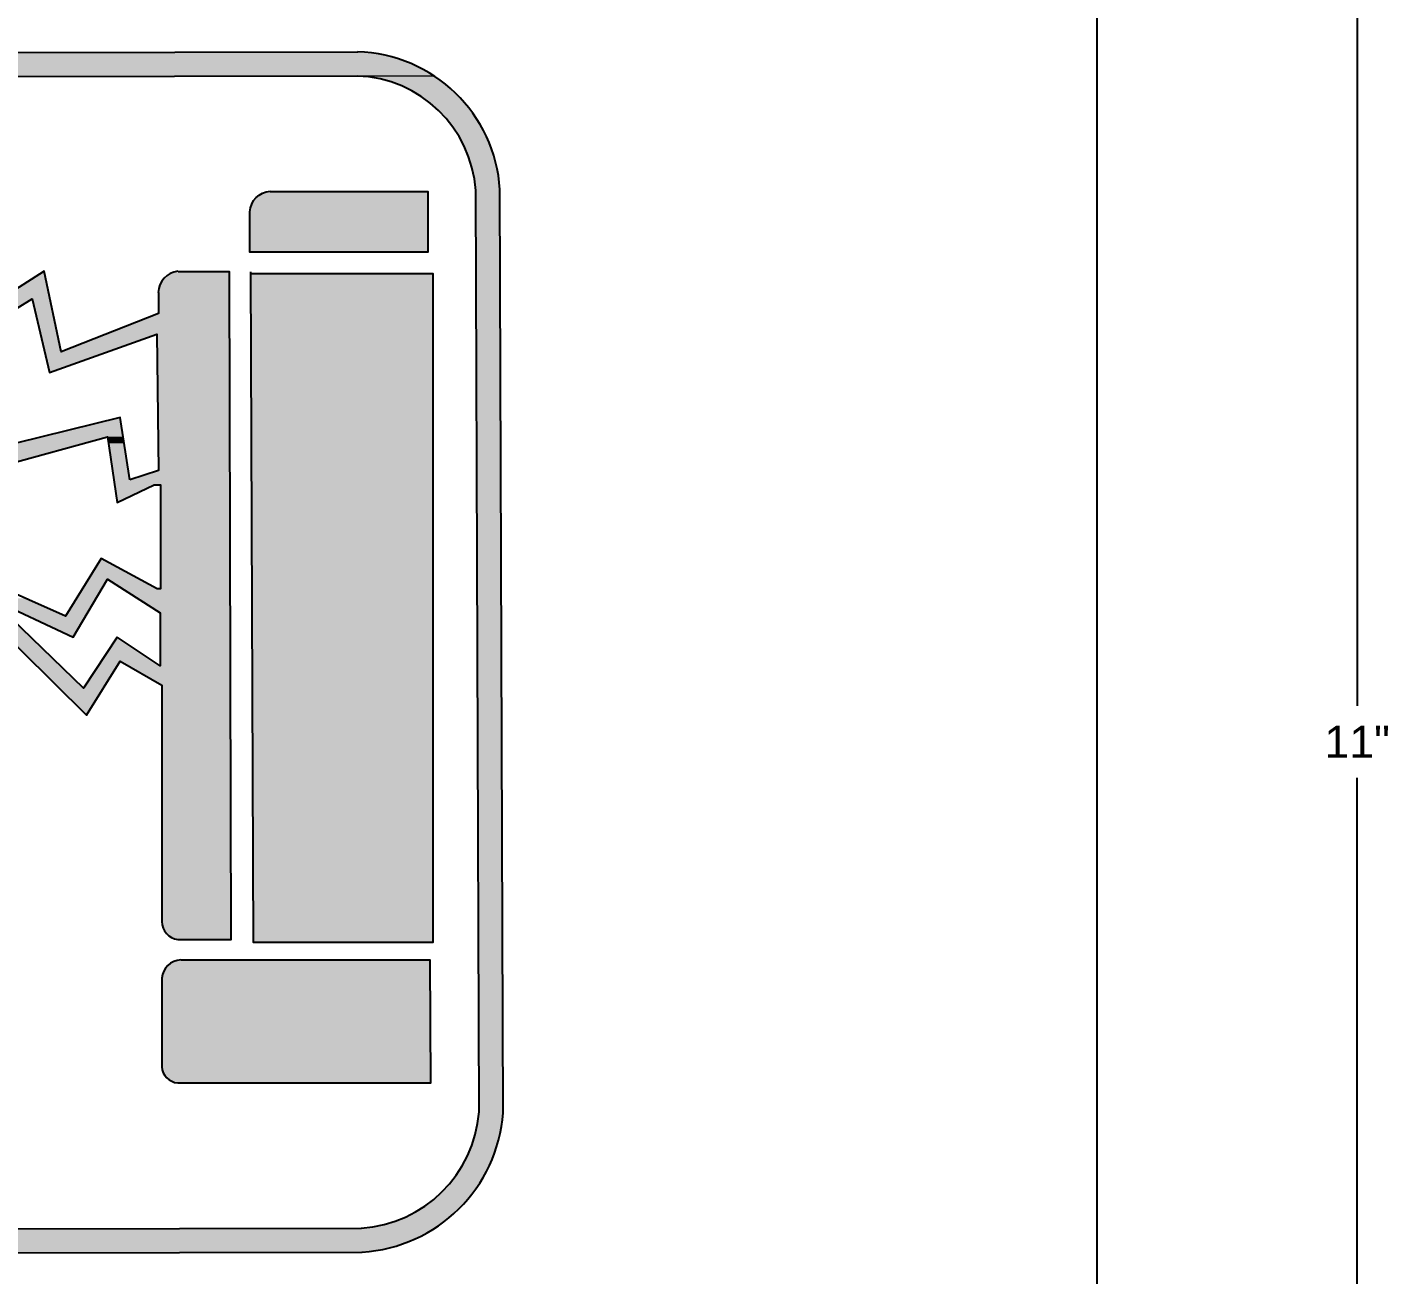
# Model space of a CAD drawing. Header units: feet. Extents: x -1522 to 1718, y -42 to 1309.
# Drawn here: x 1596.634 to 1600.904, y 1267.864 to 1271.767 of the extents above; entities that cross this region are included whole.
import ezdxf

# ---------------------------------------------------------------- set-up
doc = ezdxf.new("R2010")
doc.units = ezdxf.units.FT
doc.header["$MEASUREMENT"] = 0
doc.layers.add('E-DETL', color=7, linetype='Continuous')
doc.styles.add('NEI-A', font='arial.ttf')
doc.dimstyles.new('NEI-A', dxfattribs={"dimtxt": 0.1, "dimasz": 0.125, "dimexe": 0.0625, "dimexo": 0.0625, "dimgap": 0.0625, "dimtad": 0, "dimtih": 1, "dimtoh": 1, "dimdec": 4, "dimzin": 3, "dimdsep": 46, "dimlunit": 4, "dimtxsty": 'NEI-A', "dimcen": 0, "dimadec": 0, "dimazin": 0, "dimtfac": 0.75, "dimtdec": 4, "dimtofl": 0, "dimtmove": 0, "dimatfit": 3, "dimfxl": 1, "dimfrac": 1, "dimtolj": 1, "dimtzin": 0, "dimarcsym": 0})

# ---------------------------------------------------------------- blocks, each defined once
blk = doc.blocks.new('*D14')
at = {"layer": 'Defpoints', "color": 0, "transparency": 16777216}
for p in [(1599.589, 1274.8496), (1599.7123, 1264.3321), (1600.7962, 1264.3321)]:
    blk.add_point(p, dxfattribs=at)
at = {"layer": 'E-DETL', "color": 0, "lineweight": -2, "transparency": 16777216}
for p, q in [((1599.6515, 1274.8496), (1600.8587, 1274.8496)), ((1600.7962, 1274.7246), (1600.7962, 1269.6439)), ((1600.7962, 1264.4571), (1600.7962, 1269.4185)), ((1599.7748, 1264.3321), (1600.8587, 1264.3321))]:
    blk.add_line(p, q, dxfattribs=at)
at = {"layer": 'E-DETL', "color": 0, "transparency": 16777216}
for points in [[(1600.7753, 1274.7246), (1600.817, 1274.7246), (1600.7962, 1274.8496)], [(1600.7753, 1264.4571), (1600.817, 1264.4571), (1600.7962, 1264.3321)]]:
    blk.add_solid(points, dxfattribs=at)
at = {"layer": 'E-DETL', "color": 0, "transparency": 16777216, "insert": (1600.7962, 1269.5312), "char_height": 0.1, "attachment_point": 5, "style": 'NEI-A'}
blk.add_mtext('\\A1;11"', dxfattribs=at)

msp = doc.modelspace()

# ---------------------------------------------------------------- hatches: boundary and pattern name
at = {"layer": 'Defpoints', "transparency": 33554559}
for points in [[(1597.71479, 1271.68545), (1597.45562, 1271.68878), (1595.55145, 1271.68545)], [(1597.67729, 1271.68878), (1597.45562, 1271.68878), (1597.71479, 1271.68545)], [(1597.85645, 1271.64295), (1594.65895, 1271.65462), (1594.62979, 1271.64295)], [(1597.82895, 1271.65462), (1594.66645, 1271.65795), (1594.65895, 1271.65462)], [(1597.82895, 1271.65462), (1594.65895, 1271.65462), (1597.85645, 1271.64295)], [(1597.82229, 1271.65795), (1594.69395, 1271.66712), (1594.66645, 1271.65795)], [(1597.82229, 1271.65795), (1594.66645, 1271.65795), (1597.82895, 1271.65462)], [(1597.79645, 1271.66712), (1594.70645, 1271.66962), (1594.69395, 1271.66712)], [(1597.79645, 1271.66712), (1594.69395, 1271.66712), (1597.82229, 1271.65795)], [(1597.78729, 1271.66962), (1594.73062, 1271.67545), (1594.70645, 1271.66962)], [(1597.78729, 1271.66962), (1594.70645, 1271.66962), (1597.79645, 1271.66712)], [(1597.76479, 1271.67545), (1594.75312, 1271.67878), (1594.73062, 1271.67545)], [(1597.76479, 1271.67545), (1594.73062, 1271.67545), (1597.78729, 1271.66962)], [(1597.75145, 1271.67878), (1594.76729, 1271.68128), (1594.75312, 1271.67878)], [(1597.75145, 1271.67878), (1594.75312, 1271.67878), (1597.76479, 1271.67545)], [(1597.73812, 1271.68128), (1594.80479, 1271.68378), (1594.76729, 1271.68128)], [(1597.73812, 1271.68128), (1594.76729, 1271.68128), (1597.75145, 1271.67878)], [(1597.72229, 1271.68378), (1595.55145, 1271.68545), (1594.80479, 1271.68378)], [(1597.72229, 1271.68378), (1594.80479, 1271.68378), (1597.73812, 1271.68128)], [(1597.71479, 1271.68545), (1595.55145, 1271.68545), (1597.72229, 1271.68378)], [(1597.90645, 1271.61378), (1594.59145, 1271.62295), (1594.57729, 1271.61378)], [(1597.64145, 1271.61378), (1594.57729, 1271.61378), (1594.80562, 1271.60878)], [(1597.89229, 1271.62295), (1594.59562, 1271.62462), (1594.59145, 1271.62295)], [(1597.89229, 1271.62295), (1594.59145, 1271.62295), (1597.90645, 1271.61378)], [(1597.88895, 1271.62462), (1594.62395, 1271.64045), (1594.59562, 1271.62462)], [(1597.88895, 1271.62462), (1594.59562, 1271.62462), (1597.89229, 1271.62295)], [(1597.86062, 1271.64045), (1594.62979, 1271.64295), (1594.62395, 1271.64045)], [(1597.86062, 1271.64045), (1594.62395, 1271.64045), (1597.88895, 1271.62462)], [(1597.85645, 1271.64295), (1594.62979, 1271.64295), (1597.86062, 1271.64045)], [(1597.91229, 1271.61045), (1597.67645, 1271.61378), (1597.71062, 1271.61045)], [(1597.90645, 1271.61378), (1597.67645, 1271.61378), (1597.91229, 1271.61045)], [(1597.92062, 1271.60462), (1597.71062, 1271.61045), (1597.73895, 1271.60462)], [(1597.91229, 1271.61045), (1597.71062, 1271.61045), (1597.92062, 1271.60462)], [(1597.92229, 1271.60378), (1597.73895, 1271.60462), (1597.74479, 1271.60378)], [(1597.92062, 1271.60462), (1597.73895, 1271.60462), (1597.92229, 1271.60378)], [(1597.93479, 1271.59378), (1597.74479, 1271.60378), (1597.77812, 1271.59378)], [(1597.92229, 1271.60378), (1597.74479, 1271.60378), (1597.93479, 1271.59378)], [(1597.94979, 1271.58212), (1597.77812, 1271.59378), (1597.80895, 1271.58212)], [(1597.93479, 1271.59378), (1597.77812, 1271.59378), (1597.94979, 1271.58212)], [(1597.95062, 1271.58128), (1597.80895, 1271.58212), (1597.81062, 1271.58128)], [(1597.94979, 1271.58212), (1597.80895, 1271.58212), (1597.95062, 1271.58128)], [(1597.96812, 1271.56545), (1597.81062, 1271.58128), (1597.84145, 1271.56545)], [(1597.95062, 1271.58128), (1597.81062, 1271.58128), (1597.96812, 1271.56545)], [(1597.97729, 1271.55712), (1597.84145, 1271.56545), (1597.85645, 1271.55712)], [(1597.96812, 1271.56545), (1597.84145, 1271.56545), (1597.97729, 1271.55712)], [(1597.98645, 1271.54712), (1597.85645, 1271.55712), (1597.87145, 1271.54712)], [(1597.97729, 1271.55712), (1597.85645, 1271.55712), (1597.98645, 1271.54712)], [(1598.00312, 1271.52962), (1597.87145, 1271.54712), (1597.89479, 1271.52962)], [(1597.98645, 1271.54712), (1597.87145, 1271.54712), (1598.00312, 1271.52962)], [(1598.00562, 1271.52628), (1597.89479, 1271.52962), (1597.89895, 1271.52628)], [(1598.00312, 1271.52962), (1597.89479, 1271.52962), (1598.00562, 1271.52628)], [(1598.02395, 1271.50295), (1597.89895, 1271.52628), (1597.92479, 1271.50295)], [(1598.00562, 1271.52628), (1597.89895, 1271.52628), (1598.02395, 1271.50295)], [(1598.02645, 1271.50045), (1597.92479, 1271.50295), (1597.92729, 1271.50045)], [(1598.02395, 1271.50295), (1597.92479, 1271.50295), (1598.02645, 1271.50045)], [(1598.04145, 1271.47795), (1597.92729, 1271.50045), (1597.94812, 1271.47795)], [(1598.02645, 1271.50045), (1597.92729, 1271.50045), (1598.04145, 1271.47795)], [(1598.04645, 1271.46962), (1597.94812, 1271.47795), (1597.95479, 1271.46962)], [(1598.04145, 1271.47795), (1597.94812, 1271.47795), (1598.04645, 1271.46962)], [(1598.05729, 1271.44962), (1597.95479, 1271.46962), (1597.96979, 1271.44962)], [(1598.04645, 1271.46962), (1597.95479, 1271.46962), (1598.05729, 1271.44962)], [(1598.06479, 1271.43712), (1597.96979, 1271.44962), (1597.97812, 1271.43712)], [(1598.05729, 1271.44962), (1597.96979, 1271.44962), (1598.06479, 1271.43712)], [(1598.07229, 1271.42045), (1597.97812, 1271.43712), (1597.98812, 1271.42045)], [(1598.06479, 1271.43712), (1597.97812, 1271.43712), (1598.07229, 1271.42045)], [(1598.08062, 1271.40295), (1597.98812, 1271.42045), (1597.99729, 1271.40295)], [(1598.07229, 1271.42045), (1597.98812, 1271.42045), (1598.08062, 1271.40295)], [(1598.08479, 1271.38962), (1597.99729, 1271.40295), (1598.00395, 1271.38962)], [(1598.08062, 1271.40295), (1597.99729, 1271.40295), (1598.08479, 1271.38962)], [(1598.09312, 1271.36795), (1598.00395, 1271.38962), (1598.01312, 1271.36795)], [(1598.08479, 1271.38962), (1598.00395, 1271.38962), (1598.09312, 1271.36795)], [(1598.09562, 1271.35712), (1598.01312, 1271.36795), (1598.01729, 1271.35712)], [(1598.09312, 1271.36795), (1598.01312, 1271.36795), (1598.09562, 1271.35712)], [(1598.10229, 1271.33212), (1598.01729, 1271.35712), (1598.02479, 1271.33212)], [(1598.09562, 1271.35712), (1598.01729, 1271.35712), (1598.10229, 1271.33212)], [(1598.10395, 1271.32378), (1598.02479, 1271.33212), (1598.02729, 1271.32378)], [(1598.10229, 1271.33212), (1598.02479, 1271.33212), (1598.10395, 1271.32378)], [(1598.10979, 1271.29545), (1598.02729, 1271.32378), (1598.03312, 1271.29545)], [(1598.10395, 1271.32378), (1598.02729, 1271.32378), (1598.10979, 1271.29545)], [(1598.10979, 1271.29045), (1598.03312, 1271.29545), (1598.03395, 1271.29045)], [(1598.10979, 1271.29545), (1598.03312, 1271.29545), (1598.10979, 1271.29045)], [(1598.11312, 1271.25795), (1598.03395, 1271.29045), (1598.03812, 1271.25795)], [(1598.10979, 1271.29045), (1598.03395, 1271.29045), (1598.11312, 1271.25795)], [(1597.88729, 1271.21295), (1597.34229, 1271.22378), (1597.33645, 1271.21295)], [(1597.88729, 1271.22378), (1597.35062, 1271.23378), (1597.34229, 1271.22378)], [(1597.88729, 1271.22378), (1597.34229, 1271.22378), (1597.88729, 1271.21295)], [(1597.88729, 1271.23378), (1597.35979, 1271.24128), (1597.35062, 1271.23378)], [(1597.88729, 1271.23378), (1597.35062, 1271.23378), (1597.88729, 1271.22378)], [(1597.88729, 1271.24128), (1597.37062, 1271.24712), (1597.35979, 1271.24128)], [(1597.88729, 1271.24128), (1597.35979, 1271.24128), (1597.88729, 1271.23378)], [(1597.88729, 1271.24712), (1597.38229, 1271.25128), (1597.37062, 1271.24712)], [(1597.88729, 1271.24712), (1597.37062, 1271.24712), (1597.88729, 1271.24128)], [(1597.88729, 1271.25128), (1597.39395, 1271.25295), (1597.38229, 1271.25128)], [(1597.88729, 1271.25128), (1597.38229, 1271.25128), (1597.88729, 1271.24712)], [(1597.88729, 1271.25295), (1597.39395, 1271.25295), (1597.88729, 1271.25128)], [(1598.11312, 1271.25545), (1598.03812, 1271.25795), (1598.03812, 1271.25545)], [(1598.11312, 1271.25795), (1598.03812, 1271.25795), (1598.11312, 1271.25545)], [(1598.12312, 1268.37212), (1598.03812, 1271.25545), (1598.04812, 1268.37212)], [(1598.11312, 1271.25545), (1598.03812, 1271.25545), (1598.12312, 1268.37212)], [(1597.88729, 1271.18962), (1597.33229, 1271.20128), (1597.33062, 1271.18962)], [(1597.88729, 1271.18295), (1597.33062, 1271.18962), (1597.33062, 1271.18295)], [(1597.88729, 1271.18962), (1597.33062, 1271.18962), (1597.88729, 1271.18295)], [(1597.88729, 1271.06295), (1597.33062, 1271.18295), (1597.33062, 1271.06295)], [(1597.88729, 1271.18295), (1597.33062, 1271.18295), (1597.88729, 1271.06295)], [(1597.88729, 1271.20128), (1597.33645, 1271.21295), (1597.33229, 1271.20128)], [(1597.88729, 1271.20128), (1597.33229, 1271.20128), (1597.88729, 1271.18962)], [(1597.88729, 1271.21295), (1597.33645, 1271.21295), (1597.88729, 1271.20128)], [(1596.70562, 1270.91712), (1596.68645, 1271.00295), (1596.55145, 1270.91712)], [(1596.68729, 1271.00295), (1596.68729, 1271.00378), (1596.68645, 1271.00295)], [(1596.68729, 1271.00295), (1596.68645, 1271.00295), (1596.70562, 1270.91712)], [(1597.26562, 1270.95795), (1597.05395, 1270.96962), (1597.04895, 1270.95795)], [(1597.26562, 1270.96962), (1597.06145, 1270.97962), (1597.05395, 1270.96962)], [(1597.26562, 1270.96962), (1597.05395, 1270.96962), (1597.26562, 1270.95795)], [(1597.26562, 1270.97962), (1597.07145, 1270.98878), (1597.06145, 1270.97962)], [(1597.26562, 1270.97962), (1597.06145, 1270.97962), (1597.26562, 1270.96962)], [(1597.26562, 1270.98878), (1597.08145, 1270.99545), (1597.07145, 1270.98878)], [(1597.26562, 1270.98878), (1597.07145, 1270.98878), (1597.26562, 1270.97962)], [(1597.26562, 1270.99545), (1597.09395, 1271.00045), (1597.08145, 1270.99545)], [(1597.26562, 1270.99545), (1597.08145, 1270.99545), (1597.26562, 1270.98878)], [(1597.26562, 1271.00045), (1597.10645, 1271.00295), (1597.09395, 1271.00045)], [(1597.26562, 1271.00045), (1597.09395, 1271.00045), (1597.26562, 1270.99545)], [(1597.26562, 1271.00295), (1597.10645, 1271.00295), (1597.26562, 1271.00045)], [(1597.90312, 1268.90295), (1597.33395, 1270.99628), (1597.34229, 1268.90295)], [(1597.90312, 1270.99628), (1597.33395, 1270.99628), (1597.90312, 1268.90295)], [(1597.26562, 1270.93295), (1597.04562, 1270.94545), (1597.04479, 1270.93295)], [(1597.26562, 1270.87128), (1597.04479, 1270.93295), (1597.04479, 1270.87128)], [(1597.26562, 1270.93295), (1597.04479, 1270.93295), (1597.26562, 1270.87128)], [(1597.26562, 1270.94545), (1597.04895, 1270.95795), (1597.04562, 1270.94545)], [(1597.26562, 1270.94545), (1597.04562, 1270.94545), (1597.26562, 1270.93295)], [(1597.26562, 1270.95795), (1597.04895, 1270.95795), (1597.26562, 1270.94545)], [(1596.64895, 1270.91712), (1596.55145, 1270.91712), (1596.57479, 1270.87128)], [(1596.71479, 1270.87128), (1596.64895, 1270.91712), (1596.65979, 1270.87128)], [(1596.70562, 1270.91712), (1596.64895, 1270.91712), (1596.71479, 1270.87128)], [(1596.73979, 1270.75128), (1596.65979, 1270.87128), (1596.68895, 1270.75128)], [(1596.71479, 1270.87128), (1596.65979, 1270.87128), (1596.73979, 1270.75128)], [(1597.26645, 1270.80712), (1597.04479, 1270.87128), (1596.88062, 1270.80712)], [(1597.26562, 1270.87128), (1597.04479, 1270.87128), (1597.26645, 1270.80712)], [(1596.88645, 1270.75128), (1596.88062, 1270.80712), (1596.73979, 1270.75128)], [(1597.03979, 1270.80712), (1596.88062, 1270.80712), (1596.88645, 1270.75128)], [(1597.26729, 1270.38045), (1597.03979, 1270.80712), (1597.04479, 1270.38045)], [(1597.26645, 1270.80712), (1597.03979, 1270.80712), (1597.26729, 1270.38045)], [(1596.88645, 1270.75128), (1596.68895, 1270.75128), (1596.80229, 1270.72128)], [(1596.68895, 1270.75128), (1596.69562, 1270.72128), (1596.80229, 1270.72128)], [(1596.80229, 1270.72128), (1596.69562, 1270.72128), (1596.70395, 1270.68628)], [(1596.93062, 1270.51045), (1596.92479, 1270.54628), (1596.77979, 1270.51045)], [(1596.93395, 1270.48545), (1596.77979, 1270.51045), (1596.68062, 1270.48545)], [(1596.93062, 1270.51045), (1596.77979, 1270.51045), (1596.93395, 1270.48545)], [(1596.81229, 1270.46545), (1596.54312, 1270.46545), (1596.55895, 1270.39545)], [(1596.81229, 1270.46545), (1596.68062, 1270.48545), (1596.59895, 1270.46545)], [(1596.88479, 1270.48545), (1596.68062, 1270.48545), (1596.81229, 1270.46545)], [(1596.93729, 1270.46545), (1596.88479, 1270.48545), (1596.88729, 1270.46545)], [(1596.93395, 1270.48545), (1596.88479, 1270.48545), (1596.93729, 1270.46545)], [(1596.95479, 1270.35045), (1596.88729, 1270.46545), (1596.90479, 1270.35045)], [(1596.93729, 1270.46545), (1596.88729, 1270.46545), (1596.95479, 1270.35045)], [(1597.26729, 1270.35045), (1597.04479, 1270.38045), (1596.95479, 1270.35045)], [(1597.26729, 1270.38045), (1597.04479, 1270.38045), (1597.26729, 1270.35045)], [(1597.26729, 1270.33545), (1596.90479, 1270.35045), (1596.90645, 1270.33545)], [(1597.26729, 1270.35045), (1596.90479, 1270.35045), (1597.26729, 1270.33545)], [(1597.03062, 1270.33545), (1596.90645, 1270.33545), (1596.91479, 1270.28045)], [(1597.26812, 1270.00962), (1597.05062, 1270.33545), (1597.05062, 1270.00962)], [(1597.26729, 1270.33545), (1597.05062, 1270.33545), (1597.26812, 1270.00962)], [(1596.98479, 1270.03962), (1596.86479, 1270.10462), (1596.82479, 1270.03962)], [(1596.86645, 1270.00962), (1596.82479, 1270.03962), (1596.80645, 1270.00962)], [(1596.88479, 1270.03962), (1596.82479, 1270.03962), (1596.86645, 1270.00962)], [(1597.04062, 1270.00962), (1596.88479, 1270.03962), (1596.93145, 1270.00962)], [(1596.98479, 1270.03962), (1596.88479, 1270.03962), (1597.04062, 1270.00962)], [(1596.81562, 1269.92462), (1596.80645, 1270.00962), (1596.75395, 1269.92462)], [(1596.86645, 1270.00962), (1596.80645, 1270.00962), (1596.81562, 1269.92462)], [(1597.26812, 1269.93462), (1596.93229, 1270.00962), (1597.04979, 1269.93462)], [(1597.26812, 1270.00962), (1596.93229, 1270.00962), (1597.26812, 1269.93462)], [(1596.73145, 1269.93462), (1596.51895, 1269.97962), (1596.61562, 1269.93462)], [(1596.63062, 1269.97962), (1596.51895, 1269.97962), (1596.73145, 1269.93462)], [(1596.80979, 1269.69878), (1596.49645, 1269.93462), (1596.73479, 1269.69878)], [(1596.56562, 1269.93462), (1596.49645, 1269.93462), (1596.80979, 1269.69878)], [(1596.75395, 1269.92462), (1596.61562, 1269.93462), (1596.63729, 1269.92462)], [(1596.73145, 1269.93462), (1596.61562, 1269.93462), (1596.75395, 1269.92462)], [(1596.81562, 1269.92462), (1596.63729, 1269.92462), (1596.77729, 1269.85878)], [(1597.26895, 1269.78378), (1597.04979, 1269.93462), (1597.04979, 1269.78378)], [(1597.26812, 1269.93462), (1597.04979, 1269.93462), (1597.26895, 1269.78378)], [(1597.02729, 1269.78378), (1596.91479, 1269.85878), (1596.86562, 1269.78378)], [(1596.87145, 1269.69878), (1596.85562, 1269.76878), (1596.80979, 1269.69878)], [(1596.91562, 1269.76878), (1596.86562, 1269.78378), (1596.85562, 1269.76878)], [(1596.91562, 1269.76878), (1596.85562, 1269.76878), (1596.87145, 1269.69878)], [(1596.92479, 1269.78378), (1596.86562, 1269.78378), (1596.91562, 1269.76878)], [(1597.04979, 1269.76878), (1596.92479, 1269.78378), (1596.95062, 1269.76878)], [(1597.02729, 1269.78378), (1596.92479, 1269.78378), (1597.04979, 1269.76878)], [(1597.26895, 1269.70878), (1596.95062, 1269.76878), (1597.05479, 1269.70878)], [(1597.26895, 1269.76878), (1596.95062, 1269.76878), (1597.26895, 1269.70878)], [(1597.26895, 1269.76878), (1597.04979, 1269.78378), (1597.04979, 1269.76878)], [(1597.26895, 1269.78378), (1597.04979, 1269.78378), (1597.26895, 1269.76878)], [(1596.87145, 1269.69878), (1596.73479, 1269.69878), (1596.81979, 1269.61462)], [(1597.27062, 1268.97212), (1597.05479, 1269.70878), (1597.05479, 1268.97212)], [(1597.26895, 1269.70878), (1597.05479, 1269.70878), (1597.27062, 1268.97212)], [(1597.27062, 1268.96878), (1597.05479, 1268.97212), (1597.05479, 1268.96878)], [(1597.27062, 1268.97212), (1597.05479, 1268.97212), (1597.27062, 1268.96878)], [(1597.27062, 1268.95878), (1597.05479, 1268.96878), (1597.05645, 1268.95878)], [(1597.27062, 1268.96878), (1597.05479, 1268.96878), (1597.27062, 1268.95878)], [(1597.27062, 1268.94878), (1597.05645, 1268.95878), (1597.05895, 1268.94878)], [(1597.27062, 1268.95878), (1597.05645, 1268.95878), (1597.27062, 1268.94878)], [(1597.27062, 1268.93962), (1597.05895, 1268.94878), (1597.06395, 1268.93962)], [(1597.27062, 1268.94878), (1597.05895, 1268.94878), (1597.27062, 1268.93962)], [(1597.27062, 1268.93128), (1597.06395, 1268.93962), (1597.06979, 1268.93128)], [(1597.27062, 1268.93962), (1597.06395, 1268.93962), (1597.27062, 1268.93128)], [(1597.27062, 1268.92378), (1597.06979, 1268.93128), (1597.07729, 1268.92378)], [(1597.27062, 1268.93128), (1597.06979, 1268.93128), (1597.27062, 1268.92378)], [(1597.27062, 1268.91795), (1597.07729, 1268.92378), (1597.08562, 1268.91795)], [(1597.27062, 1268.92378), (1597.07729, 1268.92378), (1597.27062, 1268.91795)], [(1597.27062, 1268.91378), (1597.08562, 1268.91795), (1597.09562, 1268.91378)], [(1597.27062, 1268.91795), (1597.08562, 1268.91795), (1597.27062, 1268.91378)], [(1597.27062, 1268.91128), (1597.09562, 1268.91378), (1597.10562, 1268.91128)], [(1597.27062, 1268.91378), (1597.09562, 1268.91378), (1597.27062, 1268.91128)], [(1597.89395, 1268.82295), (1597.07479, 1268.83128), (1597.06729, 1268.82295)], [(1597.89395, 1268.83128), (1597.08312, 1268.83878), (1597.07479, 1268.83128)], [(1597.89395, 1268.83128), (1597.07479, 1268.83128), (1597.89395, 1268.82295)], [(1597.89395, 1268.83878), (1597.09312, 1268.84378), (1597.08312, 1268.83878)], [(1597.89395, 1268.83878), (1597.08312, 1268.83878), (1597.89395, 1268.83128)], [(1597.89395, 1268.84378), (1597.10395, 1268.84712), (1597.09312, 1268.84378)], [(1597.89395, 1268.84378), (1597.09312, 1268.84378), (1597.89395, 1268.83878)], [(1597.89395, 1268.84712), (1597.11562, 1268.84878), (1597.10395, 1268.84712)], [(1597.89395, 1268.84712), (1597.10395, 1268.84712), (1597.89395, 1268.84378)], [(1597.89395, 1268.84878), (1597.11562, 1268.84878), (1597.89395, 1268.84712)], [(1597.89395, 1268.79212), (1597.05729, 1268.80295), (1597.05562, 1268.79212)], [(1597.89395, 1268.78045), (1597.05562, 1268.79212), (1597.05562, 1268.78045)], [(1597.89395, 1268.79212), (1597.05562, 1268.79212), (1597.89395, 1268.78045)], [(1597.89395, 1268.80295), (1597.06145, 1268.81378), (1597.05729, 1268.80295)], [(1597.89395, 1268.80295), (1597.05729, 1268.80295), (1597.89395, 1268.79212)], [(1597.89395, 1268.81378), (1597.06729, 1268.82295), (1597.06145, 1268.81378)], [(1597.89395, 1268.81378), (1597.06145, 1268.81378), (1597.89395, 1268.80295)], [(1597.89395, 1268.82295), (1597.06729, 1268.82295), (1597.89395, 1268.81378)], [(1597.89479, 1268.65795), (1597.05562, 1268.78045), (1597.05562, 1268.65795)], [(1597.89395, 1268.78045), (1597.05562, 1268.78045), (1597.89479, 1268.65795)], [(1597.89562, 1268.51295), (1597.05562, 1268.65795), (1597.05562, 1268.51295)], [(1597.89479, 1268.65795), (1597.05562, 1268.65795), (1597.89562, 1268.51295)], [(1597.89562, 1268.50378), (1597.05562, 1268.51295), (1597.05645, 1268.50378)], [(1597.89562, 1268.51295), (1597.05562, 1268.51295), (1597.89562, 1268.50378)], [(1597.89562, 1268.49462), (1597.05645, 1268.50378), (1597.05979, 1268.49462)], [(1597.89562, 1268.50378), (1597.05645, 1268.50378), (1597.89562, 1268.49462)], [(1597.89562, 1268.48712), (1597.05979, 1268.49462), (1597.06395, 1268.48712)], [(1597.89562, 1268.49462), (1597.05979, 1268.49462), (1597.89562, 1268.48712)], [(1597.89562, 1268.47962), (1597.06395, 1268.48712), (1597.06979, 1268.47962)], [(1597.89562, 1268.48712), (1597.06395, 1268.48712), (1597.89562, 1268.47962)], [(1597.89562, 1268.47295), (1597.06979, 1268.47962), (1597.07729, 1268.47295)], [(1597.89562, 1268.47962), (1597.06979, 1268.47962), (1597.89562, 1268.47295)], [(1597.89562, 1268.46878), (1597.07729, 1268.47295), (1597.08562, 1268.46878)], [(1597.89562, 1268.47295), (1597.07729, 1268.47295), (1597.89562, 1268.46878)], [(1597.89562, 1268.46462), (1597.08562, 1268.46878), (1597.09395, 1268.46462)], [(1597.89562, 1268.46878), (1597.08562, 1268.46878), (1597.89562, 1268.46462)], [(1597.89562, 1268.46295), (1597.09395, 1268.46462), (1597.10312, 1268.46295)], [(1597.89562, 1268.46462), (1597.09395, 1268.46462), (1597.89562, 1268.46295)], [(1598.11979, 1268.33712), (1598.04729, 1268.36962), (1598.04395, 1268.33712)], [(1598.12312, 1268.36962), (1598.04812, 1268.37212), (1598.04729, 1268.36962)], [(1598.12312, 1268.36962), (1598.04729, 1268.36962), (1598.11979, 1268.33712)], [(1598.12312, 1268.37212), (1598.04812, 1268.37212), (1598.12312, 1268.36962)], [(1598.11312, 1268.30295), (1598.04229, 1268.33212), (1598.03645, 1268.30295)], [(1598.11895, 1268.33212), (1598.04395, 1268.33712), (1598.04229, 1268.33212)], [(1598.11895, 1268.33212), (1598.04229, 1268.33212), (1598.11312, 1268.30295)], [(1598.11979, 1268.33712), (1598.04395, 1268.33712), (1598.11895, 1268.33212)], [(1598.10479, 1268.26962), (1598.03395, 1268.29545), (1598.02562, 1268.26962)], [(1598.11145, 1268.29545), (1598.03645, 1268.30295), (1598.03395, 1268.29545)], [(1598.11145, 1268.29545), (1598.03395, 1268.29545), (1598.10479, 1268.26962)], [(1598.11312, 1268.30295), (1598.03645, 1268.30295), (1598.11145, 1268.29545)], [(1598.08895, 1268.22378), (1598.01229, 1268.23628), (1598.00562, 1268.22378)], [(1598.09395, 1268.23628), (1598.02145, 1268.25962), (1598.01229, 1268.23628)], [(1598.09395, 1268.23628), (1598.01229, 1268.23628), (1598.08895, 1268.22378)], [(1598.10145, 1268.25962), (1598.02562, 1268.26962), (1598.02145, 1268.25962)], [(1598.10145, 1268.25962), (1598.02145, 1268.25962), (1598.09395, 1268.23628)], [(1598.10479, 1268.26962), (1598.02562, 1268.26962), (1598.10145, 1268.25962)], [(1598.06562, 1268.17545), (1597.98645, 1268.18962), (1597.97729, 1268.17545)], [(1598.07312, 1268.18962), (1597.99645, 1268.20545), (1597.98645, 1268.18962)], [(1598.07312, 1268.18962), (1597.98645, 1268.18962), (1598.06562, 1268.17545)], [(1598.08062, 1268.20545), (1598.00562, 1268.22378), (1597.99645, 1268.20545)], [(1598.08062, 1268.20545), (1597.99645, 1268.20545), (1598.07312, 1268.18962)], [(1598.08895, 1268.22378), (1598.00562, 1268.22378), (1598.08062, 1268.20545)], [(1598.03395, 1268.12545), (1597.95562, 1268.14795), (1597.93479, 1268.12545)], [(1598.04895, 1268.14795), (1597.96312, 1268.15712), (1597.95562, 1268.14795)], [(1598.04895, 1268.14795), (1597.95562, 1268.14795), (1598.03395, 1268.12545)], [(1598.05479, 1268.15712), (1597.97729, 1268.17545), (1597.96312, 1268.15712)], [(1598.05479, 1268.15712), (1597.96312, 1268.15712), (1598.04895, 1268.14795)], [(1598.06562, 1268.17545), (1597.97729, 1268.17545), (1598.05479, 1268.15712)], [(1598.01229, 1268.09795), (1597.93145, 1268.12212), (1597.90562, 1268.09795)], [(1598.03062, 1268.12212), (1597.93479, 1268.12545), (1597.93145, 1268.12212)], [(1598.03062, 1268.12212), (1597.93145, 1268.12212), (1598.01229, 1268.09795)], [(1598.03395, 1268.12545), (1597.93479, 1268.12545), (1598.03062, 1268.12212)], [(1597.95729, 1268.04295), (1597.84729, 1268.05878), (1597.81729, 1268.04295)], [(1597.97395, 1268.05878), (1597.86395, 1268.06878), (1597.84729, 1268.05878)], [(1597.97395, 1268.05878), (1597.84729, 1268.05878), (1597.95729, 1268.04295)], [(1597.98479, 1268.06878), (1597.87729, 1268.07712), (1597.86395, 1268.06878)], [(1597.98479, 1268.06878), (1597.86395, 1268.06878), (1597.97395, 1268.05878)], [(1597.99229, 1268.07712), (1597.90229, 1268.09628), (1597.87729, 1268.07712)], [(1597.99229, 1268.07712), (1597.87729, 1268.07712), (1597.98479, 1268.06878)], [(1598.01062, 1268.09628), (1597.90562, 1268.09795), (1597.90229, 1268.09628)], [(1598.01062, 1268.09628), (1597.90229, 1268.09628), (1597.99229, 1268.07712)], [(1598.01229, 1268.09795), (1597.90562, 1268.09795), (1598.01062, 1268.09628)], [(1597.91562, 1268.01295), (1597.74895, 1268.01962), (1597.71479, 1268.01295)], [(1597.92645, 1268.01962), (1597.75062, 1268.02045), (1597.74895, 1268.01962)], [(1597.92645, 1268.01962), (1597.74895, 1268.01962), (1597.91562, 1268.01295)], [(1597.92729, 1268.02045), (1597.78312, 1268.02962), (1597.75062, 1268.02045)], [(1597.92729, 1268.02045), (1597.75062, 1268.02045), (1597.92645, 1268.01962)], [(1597.93895, 1268.02962), (1597.81562, 1268.04295), (1597.78312, 1268.02962)], [(1597.93895, 1268.02962), (1597.78312, 1268.02962), (1597.92729, 1268.02045)], [(1597.95645, 1268.04295), (1597.81562, 1268.04295), (1597.93895, 1268.02962)], [(1597.89562, 1267.99962), (1594.57645, 1268.00378), (1594.58229, 1267.99962)], [(1597.90229, 1268.00378), (1594.57645, 1268.00378), (1597.89562, 1267.99962)], [(1597.89312, 1267.99878), (1594.58229, 1267.99962), (1594.58395, 1267.99878)], [(1597.89562, 1267.99962), (1594.58229, 1267.99962), (1597.89312, 1267.99878)], [(1597.86229, 1267.98128), (1594.58395, 1267.99878), (1594.61312, 1267.98128)], [(1597.89312, 1267.99878), (1594.58395, 1267.99878), (1597.86229, 1267.98128)], [(1597.85895, 1267.97962), (1594.61312, 1267.98128), (1594.61562, 1267.97962)], [(1597.86229, 1267.98128), (1594.61312, 1267.98128), (1597.85895, 1267.97962)], [(1597.82812, 1267.96628), (1594.61562, 1267.97962), (1594.64479, 1267.96628)], [(1597.85895, 1267.97962), (1594.61562, 1267.97962), (1597.82812, 1267.96628)], [(1597.90229, 1268.00378), (1595.44729, 1268.00462), (1594.82895, 1268.00378)], [(1597.90395, 1268.00462), (1597.67979, 1268.00878), (1595.44729, 1268.00462)], [(1597.90395, 1268.00462), (1595.44729, 1268.00462), (1597.90229, 1268.00378)], [(1597.90979, 1268.00878), (1597.71479, 1268.01295), (1597.67979, 1268.00878)], [(1597.90979, 1268.00878), (1597.67979, 1268.00878), (1597.90395, 1268.00462)], [(1597.91562, 1268.01295), (1597.71479, 1268.01295), (1597.90979, 1268.00878)], [(1597.82145, 1267.96378), (1594.64479, 1267.96628), (1594.64895, 1267.96378)], [(1597.82812, 1267.96628), (1594.64479, 1267.96628), (1597.82145, 1267.96378)], [(1597.79312, 1267.95378), (1594.64895, 1267.96378), (1594.67645, 1267.95378)], [(1597.82145, 1267.96378), (1594.64895, 1267.96378), (1597.79312, 1267.95378)], [(1597.78229, 1267.95128), (1594.67645, 1267.95378), (1594.68395, 1267.95128)], [(1597.79312, 1267.95378), (1594.67645, 1267.95378), (1597.78229, 1267.95128)], [(1597.75645, 1267.94462), (1594.68395, 1267.95128), (1594.70812, 1267.94462)], [(1597.78229, 1267.95128), (1594.68395, 1267.95128), (1597.75645, 1267.94462)], [(1597.73895, 1267.94128), (1594.70812, 1267.94462), (1594.71979, 1267.94128)], [(1597.75645, 1267.94462), (1594.70812, 1267.94462), (1597.73895, 1267.94128)], [(1597.71895, 1267.93795), (1594.71979, 1267.94128), (1594.73729, 1267.93795)], [(1597.73895, 1267.94128), (1594.71979, 1267.94128), (1597.71895, 1267.93795)], [(1597.68229, 1267.93378), (1594.73729, 1267.93795), (1594.75562, 1267.93378)], [(1597.71895, 1267.93795), (1594.73729, 1267.93795), (1597.68229, 1267.93378)], [(1597.68145, 1267.93378), (1594.75562, 1267.93378), (1595.41645, 1267.92962)]]:
    msp.add_hatch(color=256, dxfattribs=at).paths.add_polyline_path(points)

# ---------------------------------------------------------------- linework, layer by layer
at = {"layer": 'Defpoints', "lineweight": 25}
for points in [[(1599.98145, 1274.45628), (1599.98123, 1264.60614, -0.3173525), (1599.71229, 1264.33212), (1592.76979, 1264.33212)], [(1597.39395, 1271.25295), (1597.88729, 1271.25295), (1597.88729, 1271.06295), (1597.33062, 1271.06295), (1597.33062, 1271.18962, -0.3846415), (1597.39422, 1271.25369)], [(1597.04479, 1270.93712), (1597.04479, 1270.87128), (1596.73979, 1270.75128), (1596.68729, 1271.00378), (1595.91479, 1270.51045), (1596.49895, 1270.66128), (1596.55895, 1270.39545), (1596.88479, 1270.48545), (1596.91479, 1270.28045), (1597.03062, 1270.33545), (1597.05062, 1270.33545), (1597.05062, 1270.00962), (1597.04062, 1270.00962), (1596.86479, 1270.10462), (1596.75395, 1269.92462), (1596.30312, 1270.12462), (1596.81979, 1269.61462), (1596.92479, 1269.78378), (1597.05479, 1269.70878), (1597.05479, 1268.96878, 0.3615411), (1597.10512, 1268.91201)], [(1594.37648, 1268.37041, 0.4149719), (1594.82895, 1267.92878), (1597.68145, 1267.93378)]]:
    msp.add_lwpolyline(points, format="xyb", dxfattribs=at)
for points in [[(1597.66812, 1271.68878), (1594.80479, 1271.68378)], [(1597.66645, 1271.61378), (1594.80562, 1271.60878)], [(1598.04812, 1268.37212), (1598.03812, 1271.25545)], [(1598.12312, 1268.36962), (1598.11312, 1271.25795)], [(1597.10645, 1271.00295), (1597.26562, 1271.00295), (1597.27062, 1268.91128), (1597.10562, 1268.91128)], [(1597.33395, 1270.99628), (1597.90312, 1270.99628), (1597.90312, 1268.90295), (1597.34229, 1268.90295), (1597.33395, 1271.00212)], [(1597.11562, 1268.84878), (1597.89395, 1268.84878), (1597.89562, 1268.46295), (1597.10562, 1268.46295)], [(1597.05562, 1268.51295), (1597.05562, 1268.79128)], [(1594.82895, 1268.00378), (1597.67979, 1268.00878)]]:
    msp.add_lwpolyline(points, dxfattribs=at)
at = {"layer": 'Defpoints', "lineweight": 0}
msp.add_lwpolyline([(1597.90645, 1271.61378), (1597.64145, 1271.61378)], dxfattribs=at)
at = {"layer": 'Defpoints', "lineweight": 25}
for points in [[(1596.95479, 1270.35045), (1596.92479, 1270.54628), (1596.59895, 1270.46545), (1596.53895, 1270.72128), (1596.18812, 1270.63128), (1596.64895, 1270.91712), (1596.70395, 1270.68628), (1597.03979, 1270.80712), (1597.04479, 1270.38045)], [(1596.91479, 1269.85878), (1596.80979, 1269.69878), (1596.51895, 1269.97962), (1596.77729, 1269.85878), (1596.88479, 1270.03962), (1597.04979, 1269.93462), (1597.04979, 1269.76878)]]:
    msp.add_lwpolyline(points, close=True, dxfattribs=at)
for centre, radius, start, end in [((1597.65437, 1271.23087), 0.45958, 3.49915, 88.37402), ((1597.65437, 1271.23087), 0.38375, 3.80676, 88.21472), ((1597.1127, 1270.93503), 0.06875, 96.12488, 178.15979), ((1597.1177, 1268.78587), 0.06292, 92.77955, 175.14404), ((1597.10854, 1268.51753), 0.05375, 183.84521, 266.14929), ((1597.65437, 1268.40337), 0.39458, 273.62549, 355.61096), ((1597.65437, 1268.40337), 0.46958, 273.32886, 355.99548)]:
    msp.add_arc(centre, radius, start, end, dxfattribs=at)
for points, knots in [([(1597.40121, 1271.25369), (1597.4012, 1271.25369), (1597.4012, 1271.25369), (1597.40119, 1271.25369), (1597.40119, 1271.25369), (1597.40119, 1271.25369)], [0, 0, 0, 0, 0.000009649421, 0.000009649421, 0.000019290669, 0.000019290669, 0.000019290669, 0.000019290669]), ([(1597.33071, 1271.18332), (1597.3307, 1271.18332), (1597.3307, 1271.18333), (1597.3307, 1271.18334), (1597.3307, 1271.18334), (1597.3307, 1271.18334)], [0, 0, 0, 0, 0.000012872688, 0.000012872688, 0.000025750383, 0.000025750383, 0.000025750383, 0.000025750383]), ([(1597.05491, 1268.52114), (1597.05491, 1268.52114), (1597.05491, 1268.52114), (1597.05491, 1268.52114), (1597.05491, 1268.52114), (1597.05491, 1268.52114)], [0, 0, 0, 0, 0.0000025719604, 0.0000025719604, 0.0000051515254, 0.0000051515254, 0.0000051515254, 0.0000051515254])]:
    msp.add_open_spline(points, degree=3, knots=knots, dxfattribs=at)

# ---------------------------------------------------------------- dimensions: what is measured, and where the dimension line sits
at = {"layer": 'E-DETL'}
dim = msp.add_linear_dim(base=(1600.79618, 1264.33212), p1=(1599.58895, 1274.84962), p2=(1599.71229, 1264.33212), angle=90, text='11"', dimstyle='NEI-A', override={"dimtxsty": 'NEI-A'}, dxfattribs=at)
dim.commit()
dim.dimension.update_dxf_attribs({"geometry": '*D14', "text_midpoint": (1600.79618, 1269.53121), "dimtype": 160})

doc.saveas('drawing.dxf')
